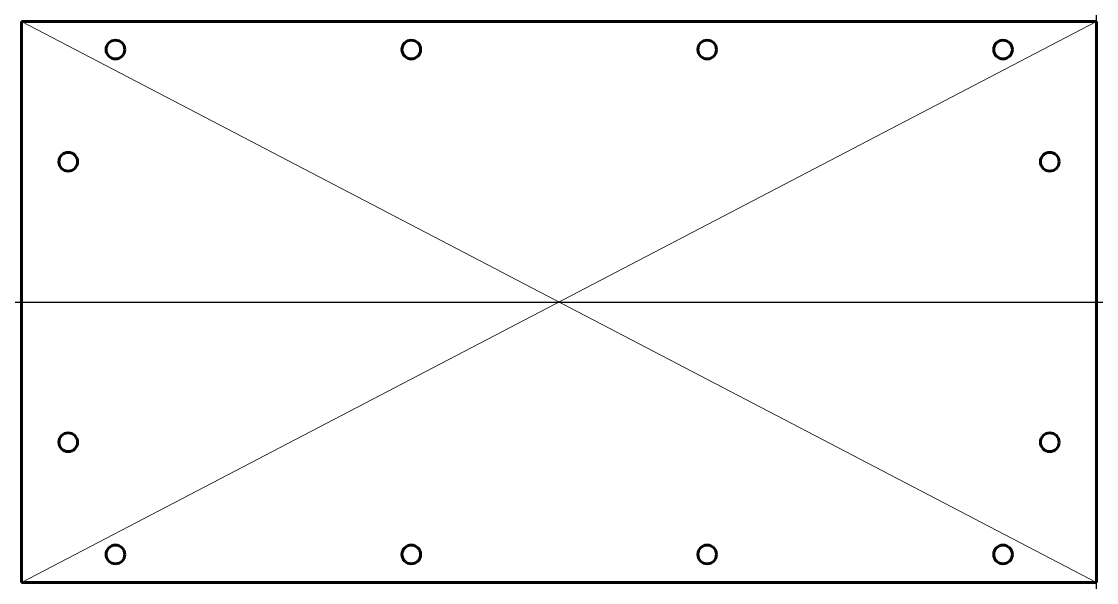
# Model space of a CAD drawing. Header units: millimetres. Extents: x -115 to 115, y -60 to 60.
import ezdxf

# ---------------------------------------------------------------- set-up
doc = ezdxf.new("R2010")
doc.units = ezdxf.units.MM
doc.linetypes.add('K5LT_BASIC', pattern=[0])
doc.linetypes.add('K5LT_THIN', pattern=[0])

msp = doc.modelspace()

# ---------------------------------------------------------------- linework, layer by layer
at = {"color": 150, "linetype": 'K5LT_BASIC', "lineweight": 60, "true_color": 0x0080ff}
for p, q in [((-115, 60), (115, 60)), ((-115, -60), (-115, 60)), ((115, 60), (115, -60)), ((115, -60), (-115, -60))]:
    msp.add_line(p, q, dxfattribs=at)
at = {"color": 7, "linetype": 'K5LT_THIN', "lineweight": 18}
for p, q in [((115, 60), (-115, -60)), ((-115, 60), (115, -60))]:
    msp.add_line(p, q, dxfattribs=at)
at = {"color": 232, "true_color": 0xc52b79}
for p, direction in [((115, 60), (0, 1)), ((115, 0), (1, 0))]:
    msp.add_xline(p, direction, dxfattribs=at)
at = {"color": 150, "linetype": 'K5LT_BASIC', "lineweight": 60, "true_color": 0x0080ff}
for centre in [(-94.9, 54), (-31.6, 54), (31.7, 54), (95, 54), (-105, 30), (105, 30), (-105, -30), (105, -30), (-94.9, -54), (-31.6, -54), (31.7, -54), (95, -54)]:
    msp.add_circle(centre, 2, dxfattribs=at)
msp.add_point((0, 0))

doc.saveas('drawing.dxf')
